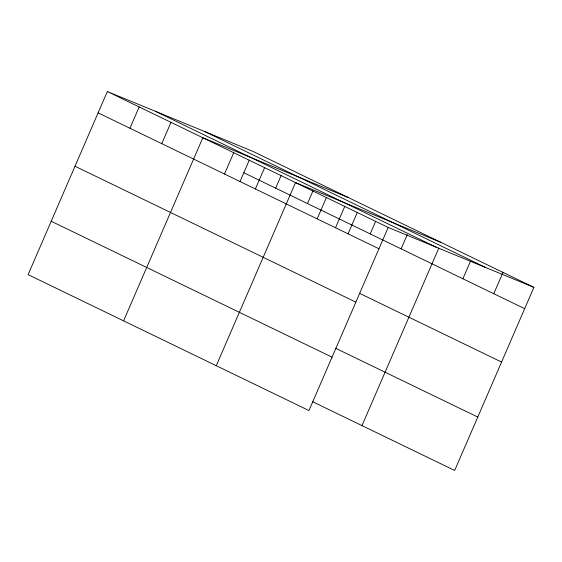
<?xml version="1.0" encoding="UTF-8"?>
<svg xmlns="http://www.w3.org/2000/svg" width="562" height="562" viewBox="0 0 562 562"><rect width="100%" height="100%" fill="white"/><g stroke="black" fill="none" stroke-linecap="round" stroke-linejoin="round"><path stroke-width="0.84" d="M107.335 91.543L28.1 274.642L308.945 410.562L388.18 227.455L107.335 91.543L253.055 151.438L533.9 287.358L454.665 470.457L312.556 401.682M129.941 128.255L139.165 106.949M161.772 143.661L170.996 122.347M123.591 320.853L202.826 137.753L348.538 197.648M224.498 174.016L233.715 152.702M240.037 181.512L249.296 160.121M255.387 188.965L264.611 167.659M275.661 188.151L281.126 175.527M216.265 365.707L295.5 182.608L441.219 242.503M307.491 203.556L312.957 190.925M317.172 218.864L326.396 197.557M335.528 227.722L344.787 206.331M348.068 233.813L357.292 212.506M370.21 233.911L375.676 221.28M401.106 248.861L407.253 234.656M361.984 425.603L438.831 248.032M462.891 278.766L470.408 261.4M493.787 293.715L503.004 272.408M388.18 227.455L533.9 287.358M204.968 131.677L485.814 267.589M155.421 111.311L436.267 247.224M243.831 172.745L524.676 308.664M98.111 112.85L378.964 248.769M359.462 293.28L501.571 362.054M75.013 166.24L355.858 302.159M335.662 348.292L477.77 417.067M51.205 221.252L332.051 357.172"/></g></svg>
